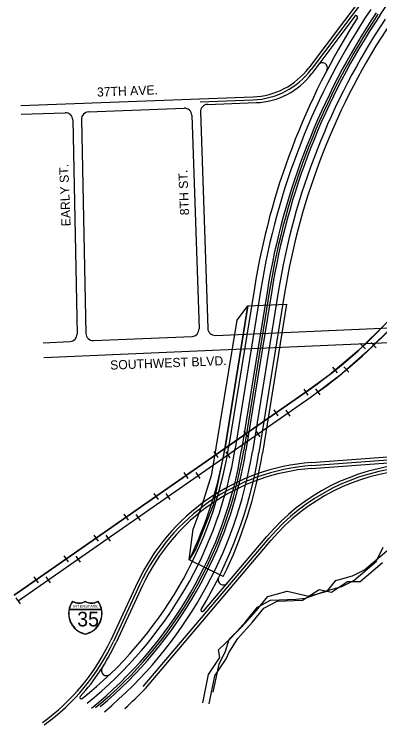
# Model space of a CAD drawing. Extents: x 181.139 to 181.794, y 41.606 to 42.339.
# Drawn here: x 181.1763 to 181.366, y 41.6587 to 42.0269 of the extents above; entities that cross this region are included whole.
import ezdxf

# ---------------------------------------------------------------- set-up
doc = ezdxf.new("R2010")
doc.units = 0
for name, color, linetype in [('PL Inter Bridges', 7, 'Continuous'), ('PL Inter Hydrology', 7, 'Continuous'), ('PL Inter Maintenance Info', 7, 'Continuous'), ('PL Inter Railroads', 7, 'Continuous'), ('PL Inter Road Lines', 7, 'Continuous'), ('PL Inter Route Shields', 7, 'Continuous'), ('PL Inter Street Names', 7, 'Continuous')]:
    doc.layers.add(name, color=color, linetype=linetype)

msp = doc.modelspace()

# ---------------------------------------------------------------- linework, layer by layer
at = {"layer": 'PL Inter Bridges'}
for p, q in [((181.29755726886842, 41.87586107440371), (181.31764889140314, 41.876724683969044)), ((181.31764889140314, 41.876724683969044), (181.3051754113643, 41.79948505757471)), ((181.28573036575455, 41.802625251275664), (181.29755726886842, 41.87586107440371)), ((181.28478366006271, 41.73551871193933), (181.26710884995833, 41.74421191060362))]:
    msp.add_line(p, q, dxfattribs=at)
msp.add_lwpolyline([(181.26710884995833, 41.74421191060361), (181.26917949524966, 41.76012053814684), (181.27386038184179, 41.77251112030251), (181.27881661470406, 41.78848120396981), (181.2920332356701, 41.868331622306314), (181.29755726886842, 41.87586107440371), (181.28573036575455, 41.802625251275664), (181.27964265351443, 41.77251112030251), (181.27055622660026, 41.74993272615219)], close=True, dxfattribs=at)
for radius, start in [(0.20719696969696966, 333.81014275995705), (0.22689393939393937, 333.8101427599545)]:
    msp.add_arc((181.08118344366778, 41.83565767347598), radius, start, 350.8264645577233, dxfattribs=at)
at = {"layer": 'PL Inter Hydrology'}
for points in [[(181.274135728112, 41.67008230781569), (181.27716453708337, 41.68467566013236), (181.282946808756, 41.693486740776386), (181.28239611621575, 41.69761693482828), (181.28900442669877, 41.70394989904117), (181.29643877599216, 41.71221028714495), (181.30249639393494, 41.719644636438346), (181.30938005068808, 41.723224137949984), (181.32259667165414, 41.723774830490235), (181.3275529045164, 41.72432552303049), (181.33774071651106, 41.727905024542125), (181.34627645088494, 41.73038314097326), (181.35260941509785, 41.733411949944646), (181.36417395844313, 41.74332441566917), (181.36775345995477, 41.75075876496257)], [(181.27964265351451, 41.675589233218204), (181.28267146248592, 41.69018258553488), (181.2860444542949, 41.69692856915295), (181.28790304161828, 41.7031238602308), (181.2945113521013, 41.70945682444369), (181.30194570139471, 41.71771721254747), (181.30800331933747, 41.72515156184086), (181.3179846216295, 41.72790502454212), (181.32927381870465, 41.725426908110975), (181.33863559188893, 41.72790502454212), (181.3432476419136, 41.733411949944646), (181.3517833762875, 41.735890066375774), (181.3581163405004, 41.73891887534716), (181.3696808838457, 41.748831341071686)], [(181.2774398833535, 41.66953161527544), (181.2804686923249, 41.68412496759211), (181.28625096399753, 41.69293604823614), (181.2878342050507, 41.6963778766127), (181.2923085819403, 41.70339920650092), (181.29974293123368, 41.711659594604704), (181.30580054917647, 41.719093943898095), (181.3126842059296, 41.72267344540974), (181.32590082689563, 41.723224137949984), (181.3346430709721, 41.72873106335249), (181.3410448717526, 41.72735433200187), (181.34923642328877, 41.732998930539445), (181.35591357033937, 41.732861257404394), (181.36747811368465, 41.74277372312892)]]:
    msp.add_lwpolyline(points, dxfattribs=at)
at = {"layer": 'PL Inter Maintenance Info'}
for p, q in [((181.3991777104957, 42.08955891652412), (181.33036258943915, 41.998215035597795)), ((181.27275400905103, 41.98152346313013), (181.30036538376402, 41.98255245846105)), ((181.3043085295129, 41.88440352322309), (181.29096557034183, 41.80177981451002)), ((181.3043085295129, 41.88440352322309), (181.29096557034183, 41.80177981451002)), ((181.3132831659481, 41.88295420305342), (181.29994020677705, 41.80033049434035)), ((181.3132831659481, 41.88295420305342), (181.29994020677705, 41.80033049434035)), ((181.33050194616675, 41.79302516955436), (181.45555097053548, 41.80246283177087)), ((181.24325192245044, 41.67848973942941), (181.30854430702314, 41.7553345019184)), ((181.2415439383525, 41.731481416659314), (181.22777217091388, 41.7018976199393))]:
    msp.add_line(p, q, dxfattribs=at)
for centre, radius, start, end in [((181.6659115892166, 41.826007998053555), 0.3662878787878787, 146.26444159075157, 170.82646455772016), ((181.6659115892166, 41.826007998053555), 0.3571969696969696, 146.26444159075157, 170.82646455772016), ((181.29889830505562, 42.021919070469664), 0.03939393939393939, 272.1342587624905, 323.0069740777028), ((181.08118344366778, 41.83565767347598), 0.21249999999999997, 308.7565000163303, 350.8264645577233), ((181.08118344366778, 41.83565767347598), 0.22159090909090906, 309.83223701877813, 350.8264645577233), ((181.33855508693395, 41.68632105438866), 0.10700757575757575, 94.31602751985818, 155.03721016920275), ((181.38908071050105, 41.686905455388), 0.10568181818181817, 94.3160275198686, 139.64657402185853), ((181.1280138039655, 41.748336859725576), 0.11003787878787877, 305.44654301825705, 335.0372101692112)]:
    msp.add_arc(centre, radius, start, end, dxfattribs=at)
at = {"layer": 'PL Inter Railroads'}
for p, q in [((181.35852744418992, 41.853574712573995), (181.3558760839205, 41.85627995090605)), ((181.36149654869368, 41.85671595401143), (181.3641738173749, 41.85403635364567)), ((181.34408651276559, 41.841112512728955), (181.34164598925844, 41.84400938530514)), ((181.34744109307576, 41.84421327520985), (181.34993760627543, 41.841364512749514)), ((181.32886518158716, 41.82956170234263), (181.32670308369333, 41.83267190465265)), ((181.33258070303037, 41.8327141977001), (181.3348575045029, 41.829686954603446)), ((181.17631738489715, 41.72582270889107), (181.3278445650517, 41.8311588138804)), ((181.1783152261081, 41.722948791679855), (181.32984240626263, 41.82828489666918)), ((181.31331417003705, 41.8187512128736), (181.31115207214322, 41.82186141518361)), ((181.31719328111217, 41.82179829805613), (181.31935537900597, 41.81868809574611)), ((181.29776315848696, 41.80794072340457), (181.29560106059313, 41.81105092571459)), ((181.30164226956205, 41.8109878085871), (181.30380436745585, 41.80787760627708)), ((181.28221214693684, 41.79713023393554), (181.280050049043, 41.80024043624556)), ((181.28609125801196, 41.80017731911807), (181.28825335590577, 41.79706711680805)), ((181.26666113538673, 41.78631974446651), (181.2644990374929, 41.78942994677653)), ((181.27054024646185, 41.78936682964904), (181.27270234435565, 41.78625662733903)), ((181.2511101238366, 41.77550925499748), (181.2489480259428, 41.7786194573075)), ((181.25498923491173, 41.77855634018001), (181.25715133280553, 41.77544613786999)), ((181.2355591122865, 41.76469876552846), (181.2333970143927, 41.76780896783848)), ((181.23943822336165, 41.76774585071098), (181.24160032125545, 41.76463564840097)), ((181.22000810073638, 41.75388827605942), (181.21784600284258, 41.75699847836944)), ((181.22388721181153, 41.75693536124196), (181.22604930970533, 41.75382515893194)), ((181.2044570891863, 41.7430777865904), (181.2022949912925, 41.74618798890042)), ((181.2083362002614, 41.74612487177293), (181.21049829815522, 41.74301466946291)), ((181.18890607763618, 41.73226729712137), (181.18674397974237, 41.73537749943139)), ((181.1927851887113, 41.7353143823039), (181.19494728660513, 41.73220417999388)), ((181.17723417716118, 41.72450389283487), (181.179396275055, 41.72139369052485))]:
    msp.add_line(p, q, dxfattribs=at)
for points in [[(181.65707829470878, 42.170864868441676), (181.36948168171563, 41.86696268012733), (181.35510049928024, 41.85286791617063), (181.3397005796071, 41.83989397099976), (181.3278445650517, 41.8311588138804), (181.17631738489715, 41.72582270889107)], [(181.1783152261081, 41.722948791679855), (181.32984240626263, 41.82828489666918), (181.34604027859018, 41.84046738033163), (181.36128315441832, 41.8538254757278), (181.372023893295, 41.86455686842919), (181.65962050628815, 42.16845905674352)]]:
    msp.add_lwpolyline(points, dxfattribs=at)
for radius in [0.2677120112651163, 0.2712121212121212]:
    msp.add_arc((181.17503619706613, 42.0509753820667), radius, 304.80560147691074, 316.5790464945288, dxfattribs=at)
at = {"layer": 'PL Inter Road Lines'}
for p, q in [((181.36602812047335, 42.02627441091483), (181.46663130678883, 42.17691990382543)), ((181.39796754571174, 42.090470610173035), (181.32915242465515, 41.99912672924671)), ((181.35312545542087, 42.02591198699116), (181.33070552792208, 41.996152202275475)), ((181.1796919574588, 41.979571515437165), (181.30030895765984, 41.98406655892292)), ((181.27657971721578, 41.98014983280716), (181.30186206092677, 41.98109203195167)), ((181.21488154328006, 41.97633431867921), (181.26451871699132, 41.97818415123987)), ((181.27293512300136, 41.976234935780056), (181.27677374450934, 41.864147187746546)), ((181.17986123577128, 41.97502921405155), (181.20276704934992, 41.97588284685572)), ((181.2112355291549, 41.972471250824825), (181.21351617043422, 41.86148004189829)), ((181.2684454417266, 41.97452854595762), (181.2722345724986, 41.86388592741471)), ((181.20669519399593, 41.97217541240075), (181.20897725701235, 41.86111501227044)), ((181.30094304084966, 41.88494701828672), (181.2876000816786, 41.802323309573644)), ((181.3076740181761, 41.88386002815946), (181.29433105900503, 41.801236319446396)), ((181.3087958477305, 41.88367886313826), (181.29545288855945, 41.801055154425185)), ((181.3099176772849, 41.88349769811705), (181.29657471811385, 41.800873989403975)), ((181.31664865461133, 41.88241070798979), (181.3033056954403, 41.799786999276726)), ((181.28072207031792, 41.860492449207264), (181.46128746266984, 41.86825379350557)), ((181.19173753626265, 41.84908482391284), (181.50871035143302, 41.86270944555101)), ((181.21746591615357, 41.857773474186295), (181.26861157935753, 41.859971897130585)), ((181.19141220359515, 41.85665359273625), (181.20535284396047, 41.85725281115903)), ((181.3303879193948, 41.79453602428237), (181.45543694376354, 41.80397368649888)), ((181.33061597293866, 41.79151431482636), (181.4556649973074, 41.800951977042864)), ((181.2744778954427, 41.71758061768158), (181.3073896632457, 41.7563155635174)), ((181.24440656622792, 41.67750867783041), (181.3096989508006, 41.7543534403194)), ((181.24017032916905, 41.73212085541713), (181.22639856173043, 41.70253705869712)), ((181.24291754753594, 41.73084197790149), (181.22914578009733, 41.70125818118149))]:
    msp.add_line(p, q, dxfattribs=at)
for centre, radius, start, end in [((181.6659115892166, 41.826007998053555), 0.36969696969696964, 147.42605533746982, 170.8264645577202), ((181.6659115892166, 41.826007998053555), 0.3628787878787878, 146.26444159075157, 170.82646455772016), ((181.6659115892166, 41.826007998053555), 0.3617424242424242, 146.26444159075157, 170.82646455772016), ((181.6659115892166, 41.826007998053555), 0.36060606060606054, 146.26444159075157, 170.82646455772016), ((181.35373053781285, 42.0254561401667), 0.0007575757575757575, 327.42605533727954, 143.0069740773622), ((181.6659115892166, 41.826007998053555), 0.35378787878787876, 146.26444159075157, 170.82646455772016), ((181.29889830505562, 42.021919070469664), 0.03787878787878787, 272.1342587624905, 323.0069740777028), ((181.3362301293579, 41.99907887715912), 0.0026515151515151512, 332.3021467461883, 143.006974077697), ((181.30045140832254, 42.018944543498414), 0.03787878787878787, 272.1342587624905, 323.0069740777269), ((181.2767207824762, 41.97636458165248), 0.003787878787878787, 92.13425876256133, 181.96141766784342), ((181.2150226085405, 41.97254906752453), 0.003787878787878787, 92.13425876254212, 181.17714488611682), ((181.26465978225175, 41.9743989000852), 0.003787878787878787, 1.9614176677405055, 92.13425876249299), ((181.20290811461032, 41.972097595701044), 0.003787878787878787, 1.1771448860123286, 92.13425876248986), ((181.26844891302375, 41.86375628154229), 0.003787878787878787, 272.46126181689147, 1.9614176677486483), ((181.28055940398417, 41.86427683361896), 0.003787878787878787, 181.96141766767673, 272.4612618168542), ((181.20519017762672, 41.86103719557073), 0.003787878787878787, 272.4612618168092, 1.1771448860265963), ((181.21730324981982, 41.86155785859799), 0.003787878787878787, 181.1771448859576, 272.4612618168164), ((181.08118344366778, 41.83565767347598), 0.20909090909090905, 308.607814658117, 350.8264645577233), ((181.08118344366778, 41.83565767347598), 0.21590909090909088, 308.7565000163303, 350.8264645577233), ((181.08118344366778, 41.83565767347598), 0.2170454545454545, 309.2554961016751, 350.8264645577233), ((181.08118344366778, 41.83565767347598), 0.21818181818181814, 309.83223701877813, 350.8264645577233), ((181.08118344366778, 41.83565767347598), 0.22499999999999998, 328.61050926263994, 350.8264645577233), ((181.33855508693395, 41.68632105438866), 0.10852272727272726, 94.31602751985818, 155.03721016920275), ((181.38908071050105, 41.686905455388), 0.10719696969696968, 94.3160275198686, 139.64657402185853), ((181.33855508693395, 41.68632105438866), 0.10549242424242422, 94.31602751985818, 155.03721016920275), ((181.38908071050105, 41.686905455388), 0.10416666666666666, 94.3160275198686, 139.64657402185853), ((181.28477266345152, 41.73379186989777), 0.0026515151515151512, 153.41892232731868, 319.6465740218029), ((181.27390057355396, 41.71807114848108), 0.0007575757575757575, 148.61050926268103, 319.6465740215125), ((181.1280138039655, 41.748336859725576), 0.10852272727272726, 305.44654301825705, 335.0372101692112), ((181.1280138039655, 41.748336859725576), 0.11155303030303029, 317.77460035653445, 335.0372101692112), ((181.2242282007622, 41.686810702267735), 0.0026515151515151512, 147.40233150540516, 313.8612263648453), ((181.08118344366778, 41.83565767347598), 0.22727272727272724, 312.13670624862186, 315.9045647883536), ((181.211180565265, 41.67285863737867), 0.0007575757575757575, 137.7746003567575, 308.60781465803115)]:
    msp.add_arc(centre, radius, start, end, dxfattribs=at)
at = {"layer": 'PL Inter Route Shields'}
for points in [[(181.20488113873336, 41.718455297186004), (181.2215808220663, 41.718455285760676)], [(181.20490627944943, 41.71857445290382), (181.2215556833317, 41.71857444151291)]]:
    msp.add_lwpolyline(points, dxfattribs=at)
for centre, radius, start, end in [((181.21536885631883, 41.71630474662343), 0.010825092276435097, 143.71174285522346, 258.6095837642681), ((181.21536885631883, 41.71630474662343), 0.01070593654156668, 144.27545712389826, 167.76015348210757), ((181.20995420527302, 41.72850991130682), 0.0066770542940574615, 240.27326634811772, 299.39002999141735), ((181.20995420527302, 41.72850991130682), 0.006796210028925881, 241.17414031277727, 298.8257812876063), ((181.21109310294435, 41.71630474954873), 0.01082509227643509, 281.3903378364546, 36.288178745329716), ((181.2165077706908, 41.728509906823106), 0.0066770542940574615, 240.60989160905098, 299.7266552523506), ((181.2165077706908, 41.728509906823106), 0.006796210028925881, 241.17414031286205, 298.82578128769103), ((181.21109310294435, 41.71630474954873), 0.010705936541566674, 12.23976811844561, 35.724464476654916), ((181.21536885631883, 41.71630474662343), 0.01070593654156668, 168.4118909941878, 258.48108424111985), ((181.21109310294435, 41.71630474954873), 0.010705936541566674, 281.5188373594333, 11.588030606450147)]:
    msp.add_arc(centre, radius, start, end, dxfattribs=at)

# ---------------------------------------------------------------- texts
msp.add_text('INTERSTATE', height=0.0014892083443582185, rotation=359.9999608002766, dxfattribs=at).set_placement((181.20692850593355, 41.71933560529633))
msp.add_text('35', height=0.007579999999999998, dxfattribs=at).set_placement((181.20901551481091, 41.709677684241825))
at = {"layer": 'PL Inter Street Names'}
for s, rotation, p in [('37TH AVE.', 2.2500000000000004, (181.21934795066323, 41.98417653365476)), ('EARLY ST.', 92.25, (181.20560578662742, 41.91710751293801)), ('8TH ST.', 92.25, (181.26712325608156, 41.92283428177871)), ('SOUTHWEST BLVD.', 2.2500000000000004, (181.22621118494513, 41.842711613650444))]:
    msp.add_text(s, height=0.004729999999999999, rotation=rotation, dxfattribs=at).set_placement(p)

doc.saveas('drawing.dxf')
